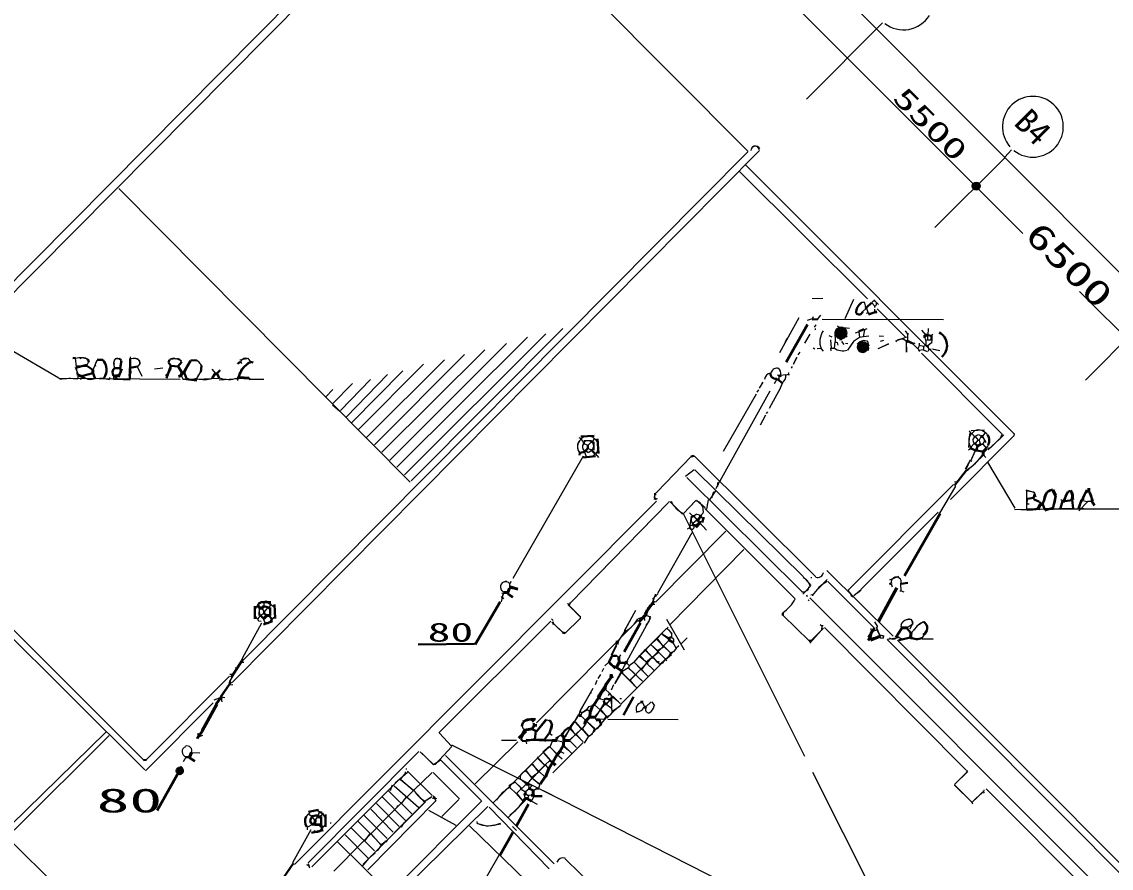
# Model space of a CAD drawing. Header units: millimetres. Extents: x -35814 to 127651, y -10134 to 104094.
# Drawn here: x 71851 to 104883, y 39121 to 64788 of the extents above; entities that cross this region are included whole.
import ezdxf
from ezdxf.enums import TextEntityAlignment as Align

# ---------------------------------------------------------------- set-up
doc = ezdxf.new("R2010")
doc.units = ezdxf.units.MM
for name, color, linetype, lineweight in [('A_HATCH', 252, 'CONTINUOUS', 15), ('A_MED', 9, 'CONTINUOUS', 20), ('A_THIN', 8, 'CONTINUOUS', 15), ('AXIS', 1, 'CONTINUOUS', 15), ('AXIS_SYM', 1, 'CONTINUOUS', 20), ('AXIS_TEXT', 1, 'CONTINUOUS', 13), ('CHECK', 2, 'CONTINUOUS', 40), ('DIM', 3, 'CONTINUOUS', 15), ('DIM_TEXT', 3, 'CONTINUOUS', 13), ('P_NOMARK', 6, 'CONTINUOUS', 35), ('P_R', 5, 'CONTINUOUS', 40), ('P_R_MARK', 5, 'CONTINUOUS', 25), ('P_SIZE', 140, 'CONTINUOUS', 13), ('SYM', 4, 'CONTINUOUS', 25), ('TEXT_SHAPE', 7, 'CONTINUOUS', 30)]:
    doc.layers.add(name, color=color, linetype=linetype, lineweight=lineweight)
doc.styles.add('JP', font='msgothic.ttc')

msp = doc.modelspace()

# ---------------------------------------------------------------- hatches: boundary and pattern name
at = {"layer": 'DIM'}
h = msp.add_hatch(color=7, dxfattribs=at)
h.dxf.hatch_style = 1
edge = h.paths.add_edge_path()
edge.add_arc((100792, 59806), 121, 0, 360)
at = {"layer": 'TEXT_SHAPE'}
h = msp.add_hatch(color=7, dxfattribs=at)
h.dxf.hatch_style = 1
edge = h.paths.add_edge_path()
edge.add_arc((96691, 55354), 163, 0, 360)
h = msp.add_hatch(color=7, dxfattribs=at)
h.dxf.hatch_style = 1
edge = h.paths.add_edge_path()
edge.add_arc((97351, 54923), 150, 0, 360)
h = msp.add_hatch(color=7, dxfattribs=at)
h.dxf.hatch_style = 1
edge = h.paths.add_edge_path()
edge.add_arc((76641, 42073), 95.4, 0, 360)

# ---------------------------------------------------------------- linework, layer by layer
at = {"layer": 'A_HATCH', "lineweight": 15}
for p, q in [((87180, 55225), (83223, 51279)), ((87738, 55326), (83458, 51048)), ((88256, 55484), (83655, 50866)), ((85890, 54842), (82768, 51736)), ((86548, 55029), (83007, 51496)), ((84672, 54540), (82307, 52186)), ((85271, 54702), (82545, 51960)), ((83404, 54203), (81862, 52633)), ((84032, 54403), (82061, 52429)), ((82420, 53937), (81512, 52997)), ((82943, 54090), (81699, 52810)), ((81879, 53819), (81284, 53209)), ((91422, 46391), (91576, 46236)), ((90771, 45731), (90963, 45517)), ((90937, 45896), (91138, 45709)), ((91153, 45673), (91355, 45470)), ((90422, 45364), (90609, 45162)), ((90597, 45557), (90807, 45344)), ((90806, 45331), (91013, 45124)), ((90813, 45317), (90945, 45195)), ((90990, 45510), (91111, 45378)), ((90043, 45052), (90290, 44809)), ((90252, 45194), (90452, 45005)), ((90463, 44999), (90620, 44835)), ((90635, 45155), (90773, 45006)), ((90295, 44816), (90433, 44649)), ((89399, 43901), (89580, 43727)), ((88466, 42987), (88672, 42780)), ((88648, 43177), (88871, 42953)), ((88671, 43172), (88823, 43003)), ((87668, 42623), (87880, 42377)), ((87670, 42629), (87883, 42385)), ((87868, 42790), (88090, 42568)), ((87868, 42790), (88088, 42570)), ((88291, 42841), (88520, 42610)), ((87492, 42456), (87710, 42238)), ((87504, 42460), (87708, 42241)), ((87132, 42069), (87316, 41864)), ((87140, 42075), (87319, 41849)), ((87327, 42265), (87527, 42060)), ((87339, 42274), (87513, 42045)), ((86804, 41741), (87001, 41543)), ((86804, 41741), (86989, 41555)), ((86649, 41569), (86844, 41391)), ((86652, 41572), (86839, 41383))]:
    msp.add_line(p, q, dxfattribs=at)
at = {"layer": 'A_HATCH', "lineweight": 20}
for p, q in [((91111, 46054), (91294, 45866)), ((91303, 45866), (91518, 45650)), ((91310, 45865), (91517, 45649)), ((88844, 43345), (89031, 43127)), ((88968, 43587), (89212, 43341)), ((88470, 42987), (88622, 42835)), ((88099, 42564), (88240, 42435)), ((86975, 41829), (87150, 41683))]:
    msp.add_line(p, q, dxfattribs=at)
at = {"layer": 'A_MED', "lineweight": 20}
for p, q in [((94215, 60889), (78226, 44748)), ((97072, 56362), (96809, 55781)), ((98633, 55236), (97783, 56087)), ((99802, 55745), (96121, 55758)), ((73543, 54063), (73479, 54590)), ((74018, 54229), (74136, 54524)), ((74696, 54574), (74797, 54574)), ((76332, 54555), (76536, 54580)), ((76540, 54580), (76696, 54505)), ((77171, 54520), (77307, 54363)), ((78466, 54541), (78729, 54587)), ((73471, 54317), (73573, 54071)), ((73873, 54473), (73816, 54355)), ((76130, 54288), (75875, 54254)), ((77616, 54251), (77722, 54119)), ((76654, 53936), (72973, 53969)), ((73558, 54067), (73544, 53965)), ((73700, 54014), (73636, 53944)), ((74003, 54152), (73727, 54029)), ((74358, 53976), (74071, 53960)), ((74356, 53970), (74508, 53940)), ((74628, 54049), (74628, 53947)), ((74713, 53954), (75133, 53926)), ((77271, 54168), (77149, 53971)), ((77836, 53966), (77160, 53945)), ((78730, 53979), (78763, 53961)), ((78750, 53943), (79187, 53954)), ((94531, 53590), (93020, 50853)), ((101937, 52301), (101932, 52233)), ((88874, 51614), (86742, 47910)), ((75582, 42103), (66208, 51433)), ((91978, 51012), (92238, 51213)), ((92260, 51206), (95558, 47954)), ((92017, 50968), (95505, 47512)), ((92880, 50567), (92707, 50288)), ((93004, 50861), (92896, 50629)), ((92942, 50745), (92942, 50694)), ((100103, 50753), (96903, 47549)), ((100163, 50707), (99677, 49887)), ((102295, 50591), (102329, 50557)), ((102329, 50016), (102329, 50557)), ((102330, 50564), (102533, 50534)), ((102337, 50585), (102532, 50527)), ((91522, 50229), (91455, 50221)), ((91882, 49853), (91524, 50221)), ((92292, 50274), (91914, 49880)), ((92659, 50290), (92609, 50005)), ((102336, 50321), (102325, 50168)), ((102512, 50323), (102760, 50211)), ((102528, 50353), (102545, 50303)), ((102538, 50526), (102595, 50381)), ((102686, 50238), (102737, 50153)), ((103358, 50303), (103409, 50253)), ((104014, 50271), (104167, 50246)), ((104168, 50252), (104303, 50252)), ((91463, 50208), (88485, 47171)), ((92093, 49895), (92196, 49795)), ((99636, 49922), (97295, 47574)), ((101955, 50011), (102326, 49988)), ((103729, 50032), (101972, 49986)), ((102681, 50031), (102732, 49997)), ((103121, 50020), (106819, 50015)), ((103916, 50034), (104335, 50004)), ((92104, 49441), (92154, 49796)), ((92318, 49677), (92202, 49573)), ((92229, 49795), (92319, 49681)), ((92297, 49851), (92230, 49799)), ((92436, 49821), (92301, 49856)), ((92379, 49627), (92614, 49367)), ((92436, 49782), (92506, 49699)), ((92512, 49689), (92463, 49620)), ((93201, 49337), (91064, 47191)), ((92164, 49286), (91131, 47453)), ((93747, 48782), (91498, 46504)), ((96295, 47819), (97696, 46411)), ((91136, 47440), (90976, 47279)), ((88248, 46282), (87927, 46586)), ((88768, 46683), (88331, 46251)), ((88777, 46768), (88777, 46683)), ((90717, 46752), (90729, 46633)), ((91940, 45735), (91410, 46662)), ((79121, 46551), (78537, 45482)), ((90147, 46315), (89858, 45906)), ((90118, 46276), (89931, 46007)), ((90170, 46309), (90120, 46273)), ((91437, 46428), (91420, 46394)), ((91554, 46126), (91611, 46076)), ((91596, 45969), (91681, 45800)), ((91616, 46073), (91612, 45972)), ((92029, 46104), (91839, 45924)), ((98089, 46054), (112058, 32030)), ((98400, 46038), (112388, 32005)), ((90413, 45368), (90750, 45754)), ((91147, 45718), (91147, 45667)), ((91696, 45796), (91607, 45681)), ((91776, 45865), (91692, 45797)), ((78268, 45007), (78489, 45362)), ((78482, 45379), (78499, 45362)), ((89883, 45569), (89949, 45517)), ((90267, 45261), (90249, 45194)), ((91362, 45460), (91413, 45409)), ((77897, 44282), (77913, 44163)), ((77910, 44318), (78011, 44298)), ((89353, 44269), (89506, 44225)), ((77650, 44137), (75599, 42076)), ((89221, 44077), (89391, 43926)), ((89244, 43689), (89515, 44128)), ((89525, 44110), (89391, 43923)), ((89515, 44263), (89689, 44263)), ((89719, 44229), (89730, 43992)), ((89721, 43990), (89755, 43888)), ((89727, 44229), (89727, 43992)), ((87768, 43620), (87870, 43589)), ((88735, 43778), (88599, 43558)), ((88794, 43750), (89224, 43353)), ((88836, 43838), (88799, 43755)), ((89382, 43897), (89215, 43708)), ((89218, 43703), (89269, 43624)), ((89507, 43640), (89371, 43628)), ((89389, 43924), (89389, 43890)), ((89519, 43626), (89417, 43508)), ((89786, 43865), (89614, 43692)), ((88590, 43567), (88450, 43375)), ((88826, 43349), (88462, 43004)), ((88603, 43560), (88465, 43393)), ((88483, 43337), (88630, 43181)), ((88486, 43365), (88631, 43166)), ((89021, 43126), (88635, 43561)), ((86400, 43008), (86856, 43007)), ((87716, 42997), (87936, 42990)), ((87717, 43010), (87717, 42960)), ((87944, 42990), (87861, 42794)), ((88233, 43175), (88037, 43054)), ((88071, 42993), (88273, 42957)), ((89036, 43127), (88951, 42992)), ((83894, 42657), (80539, 39281)), ((84322, 42272), (83931, 42647)), ((87954, 42010), (88871, 42932)), ((84535, 42416), (85781, 41179)), ((83544, 42061), (84291, 41323)), ((87540, 42055), (87715, 41893)), ((87729, 42245), (87815, 42146)), ((100489, 42011), (100135, 41660)), ((100504, 42093), (100494, 42009)), ((83077, 41643), (83022, 41471)), ((83139, 41622), (83892, 40964)), ((87209, 41656), (87239, 41554)), ((87310, 41859), (87344, 41859)), ((87554, 41675), (87522, 41539)), ((100132, 41645), (100657, 41122)), ((83681, 40765), (82962, 41479)), ((84318, 41328), (84406, 41169)), ((87084, 41333), (87118, 41231)), ((87240, 41525), (87122, 41440)), ((87212, 41317), (87194, 41233)), ((87292, 41338), (87207, 41323)), ((87380, 41299), (87309, 41165)), ((87464, 41535), (87362, 41467)), ((100993, 41442), (100672, 41121)), ((101095, 41531), (105719, 36892)), ((83482, 40571), (82788, 41271)), ((85984, 40991), (83182, 38243)), ((87303, 41154), (87476, 41059)), ((100660, 41128), (100676, 41077)), ((82932, 40021), (82234, 40715)), ((82037, 40544), (82423, 40166)), ((80617, 40289), (80064, 39283)), ((84923, 37079), (86334, 39535)), ((80539, 39268), (80577, 39130))]:
    msp.add_line(p, q, dxfattribs=at)
for centre, radius, start, end in [((94087, 60900), 119, 0.4021, 172.6312), ((73631, 54003), 594, 67.9998, 104.335), ((73710, 54428), 175, 9.5763, 124.5486), ((74234, 54391), 155, 60.6845, 198.4308), ((74902, 54418), 267, 143.0355, 208.918), ((74753, 54465), 117, 320.5079, 209.501), ((76448, 54441), 143, 56.2776, 181.2518), ((76580, 54460), 106, 336.7198, 110.9448), ((77034, 54281), 267, 306.6571, 61.0992), ((78638, 54426), 159, 17.579, 164.2278), ((73321, 52410), 1558, 81.7168, 101.6724), ((73933, 54296), 351, 234.5413, 292.5092), ((77372, 54867), 926, 256.8146, 286.4201), ((91172, 50395), 139, 118.4905, 231.1946), ((92284, 49682), 138, 126.6825, 230.4628), ((92166, 49471), 74.1, 202.5619, 25.1866), ((95535, 47698), 197, 260.7147, 351.0161), ((89566, 43918), 194, 272.5739, 351.9336), ((87192, 43456), 172, 146.3185, 234.6822), ((89162, 43572), 248, 279.5364, 347.3908), ((88226, 42985), 158, 84.8581, 176.804), ((86008, 41218), 811, 243.0851, 295.9606), ((88270, 39234), 202, 74.8638, 161.1135)]:
    msp.add_arc(centre, radius, start, end, dxfattribs=at)
at = {"layer": 'A_THIN', "lineweight": 15}
for p, q in [((84814, 70258), (66197, 51464)), ((66497, 51435), (84810, 69906)), ((87074, 67694), (93861, 60864)), ((78587, 45447), (93876, 60855)), ((101935, 52305), (93788, 60457)), ((93616, 60247), (97489, 56384)), ((83622, 50827), (74797, 59730)), ((95818, 56396), (96139, 56403)), ((94831, 54760), (95426, 55825)), ((95742, 55319), (95586, 55041)), ((71488, 54860), (72973, 53992)), ((99133, 54738), (101555, 52302)), ((78479, 54473), (78515, 54423)), ((74510, 53998), (74510, 53947)), ((74628, 53947), (74712, 53947)), ((76681, 54062), (76733, 53961)), ((76738, 53953), (76840, 53953)), ((77839, 53932), (78427, 53969)), ((78393, 53980), (78393, 53913)), ((78427, 53992), (78460, 53992)), ((78428, 54017), (78461, 53999)), ((78737, 53990), (78768, 53969)), ((78764, 53947), (79186, 53952)), ((81281, 53640), (81074, 53420)), ((94117, 53500), (93116, 51759)), ((81267, 53173), (81496, 52981)), ((94403, 52857), (94244, 52556)), ((101926, 52233), (100015, 50304)), ((92149, 51603), (91103, 50524)), ((92238, 51624), (95932, 47956)), ((66511, 51425), (75546, 42411)), ((101137, 51431), (101964, 50038)), ((92942, 50813), (92942, 50745)), ((92977, 50760), (92943, 50742)), ((80122, 39235), (91092, 50253)), ((91037, 50355), (91021, 50304)), ((91033, 50458), (91030, 50356)), ((91034, 50492), (91034, 50458)), ((91034, 50458), (91085, 50458)), ((91034, 50357), (91119, 50325)), ((92280, 50263), (91913, 49880)), ((92576, 50045), (92309, 50276)), ((92823, 50538), (92768, 50340)), ((102533, 50525), (102567, 50474)), ((103900, 49963), (104179, 50242)), ((92523, 49912), (92436, 49813)), ((92493, 50101), (92511, 49915)), ((92502, 50102), (92536, 50102)), ((92565, 50029), (95298, 47294)), ((92638, 50187), (92637, 50136)), ((102328, 50168), (102396, 50168)), ((91903, 49878), (92097, 49493)), ((91903, 49878), (95583, 42518)), ((92414, 49591), (92613, 49367)), ((92417, 49639), (92451, 49639)), ((92417, 49628), (92451, 49628)), ((92417, 49628), (92417, 49594)), ((92096, 49443), (92029, 49407)), ((92198, 49526), (92096, 49496)), ((95775, 47935), (95809, 47935)), ((96259, 48153), (98277, 46162)), ((95763, 47676), (95533, 47433)), ((95600, 47893), (95771, 47692)), ((96269, 47880), (95825, 47411)), ((91040, 47363), (90951, 47127)), ((91060, 47429), (91044, 47361)), ((91099, 47373), (91049, 47357)), ((95644, 47411), (95660, 47360)), ((95690, 47258), (95724, 47224)), ((95747, 47319), (111557, 31494)), ((95824, 47414), (95773, 47397)), ((95825, 47410), (95825, 47376)), ((96902, 47543), (97058, 47345)), ((96980, 47446), (97013, 47362)), ((97305, 47560), (97083, 47382)), ((97272, 47520), (97139, 47432)), ((88412, 47157), (88417, 47106)), ((88422, 47110), (88767, 46768)), ((88477, 47176), (88446, 47092)), ((88450, 47087), (88766, 46766)), ((90461, 46934), (90129, 46325)), ((90460, 46935), (90149, 46363)), ((90963, 47123), (91047, 47123)), ((87891, 46614), (84498, 43226)), ((87453, 43533), (90527, 46630)), ((87910, 46687), (87961, 46637)), ((87955, 46598), (87973, 46531)), ((88768, 46683), (88331, 46251)), ((88777, 46768), (88777, 46683)), ((89832, 44718), (90923, 46728)), ((90711, 46747), (90539, 46681)), ((90774, 46794), (90916, 46745)), ((94934, 46788), (95721, 46015)), ((87940, 46531), (87974, 46531)), ((88248, 46282), (87978, 46536)), ((88327, 46250), (88243, 46273)), ((90139, 46366), (90111, 46279)), ((90150, 46361), (90170, 46311)), ((91413, 46400), (90598, 45574)), ((90759, 45752), (91267, 46258)), ((96089, 46332), (95745, 45949)), ((95790, 46022), (96164, 46397)), ((96059, 46511), (96108, 46475)), ((96114, 46479), (96104, 46326)), ((96111, 46479), (96145, 46479)), ((96188, 46425), (100490, 42089)), ((89864, 46006), (89932, 46006)), ((89935, 46006), (89922, 45904)), ((91483, 46041), (90299, 44824)), ((91100, 46071), (90933, 45917)), ((91127, 46066), (91283, 45852)), ((91267, 46221), (91463, 46077)), ((91272, 46226), (91476, 46094)), ((89871, 45899), (89724, 45578)), ((89882, 45862), (89729, 45575)), ((90008, 45594), (89952, 45513)), ((91704, 45786), (90017, 44095)), ((90764, 45723), (91198, 45296)), ((91161, 45667), (90787, 45369)), ((90936, 45896), (91363, 45467)), ((91328, 45832), (91129, 45725)), ((91554, 45592), (91193, 45302)), ((91604, 45682), (91519, 45649)), ((78501, 45365), (78586, 45365)), ((89651, 45372), (89533, 45254)), ((90151, 45337), (90047, 45119)), ((90188, 45349), (90270, 45263)), ((90415, 45370), (90268, 45261)), ((90594, 45577), (90411, 45371)), ((90425, 45358), (90831, 44946)), ((90589, 45539), (90823, 45351)), ((90790, 45348), (90641, 45145)), ((91359, 45458), (91271, 45324)), ((78152, 44949), (75634, 42414)), ((78277, 45002), (78160, 44801)), ((78163, 45009), (78265, 45009)), ((78332, 45212), (78366, 45178)), ((90032, 45068), (89828, 44720)), ((90489, 44599), (90021, 45069)), ((90251, 45194), (90055, 45081)), ((90249, 45191), (90676, 44791)), ((90464, 45000), (90291, 44827)), ((78150, 44806), (78125, 44671)), ((78248, 44680), (78130, 44667)), ((77889, 44293), (77671, 44220)), ((89161, 44573), (88769, 43877)), ((89164, 44571), (88771, 43879)), ((89100, 44446), (89117, 44429)), ((88987, 43937), (88838, 43831)), ((89030, 44018), (88980, 43944)), ((88986, 43944), (89088, 43878)), ((89151, 44049), (89034, 44019)), ((89508, 44229), (89508, 44195)), ((89534, 44222), (89513, 44191)), ((89566, 44099), (89719, 43981)), ((89677, 44228), (89577, 44109)), ((89992, 44033), (89768, 43879)), ((90026, 44082), (89782, 43866)), ((88302, 43087), (88739, 43760)), ((88769, 43876), (88740, 43757)), ((88784, 43877), (88833, 43841)), ((88994, 43917), (88818, 43826)), ((89405, 43925), (89614, 43675)), ((89623, 43640), (91752, 43635)), ((88429, 43403), (88208, 43181)), ((88467, 43361), (88331, 43090)), ((88470, 42999), (88817, 43347)), ((88618, 43558), (88814, 43349)), ((88936, 43482), (88847, 43350)), ((88938, 43496), (88852, 43335)), ((89239, 43300), (89051, 43112)), ((89435, 43483), (89226, 43308)), ((74403, 43243), (71521, 40425)), ((74501, 43141), (71621, 40279)), ((84515, 43219), (84876, 42825)), ((85595, 41679), (86890, 42955)), ((87139, 42976), (87154, 42891)), ((87856, 43218), (87928, 43155)), ((89035, 43130), (88903, 42916)), ((83977, 42613), (84320, 42269)), ((84890, 42813), (84393, 42281)), ((88304, 41145), (84887, 42848)), ((86139, 41104), (87661, 42626)), ((87854, 42809), (87646, 42641)), ((87856, 42805), (87655, 42634)), ((88185, 42665), (88286, 42612)), ((88273, 42823), (88432, 42697)), ((84534, 42392), (84332, 42257)), ((84695, 42537), (87998, 39251)), ((87497, 42468), (87115, 42073)), ((87477, 42501), (87495, 42468)), ((87856, 42381), (87723, 42259)), ((83174, 41707), (83541, 42030)), ((83467, 41983), (83334, 41834)), ((83479, 42046), (83475, 41978)), ((83495, 42131), (83529, 42131)), ((83728, 41479), (84297, 42021)), ((84321, 42027), (85119, 41221)), ((84324, 42266), (84391, 42278)), ((87164, 41678), (87718, 42247)), ((87543, 42046), (87321, 41873)), ((87715, 42250), (87341, 41862)), ((95823, 42029), (98978, 35773)), ((100540, 42050), (100132, 41663)), ((83326, 41843), (80642, 39166)), ((83872, 41621), (81312, 39035)), ((83067, 41641), (83052, 41556)), ((83334, 41816), (83724, 41487)), ((83338, 41820), (83715, 41489)), ((86808, 41734), (86623, 41619)), ((86682, 41658), (86647, 41574)), ((86802, 41744), (86686, 41655)), ((86857, 41399), (87146, 41667)), ((87317, 41854), (87170, 41677)), ((87210, 41663), (87314, 41637)), ((87325, 41851), (87555, 41672)), ((87337, 41851), (87556, 41664)), ((100131, 41644), (100659, 41125)), ((83513, 41292), (83365, 41090)), ((83723, 41479), (83600, 41348)), ((83723, 41485), (84063, 41124)), ((84353, 41301), (84374, 41251)), ((86843, 41389), (87044, 41159)), ((86846, 41396), (87047, 41158)), ((86995, 41513), (87123, 41434)), ((87125, 41387), (87210, 41320)), ((87315, 41618), (87247, 41550)), ((87327, 41335), (87360, 41335)), ((97385, 36529), (87667, 41467)), ((100997, 41439), (100669, 41124)), ((101002, 41434), (101035, 41400)), ((101022, 41501), (101006, 41433)), ((84095, 41139), (82205, 39241)), ((84405, 41161), (82339, 39072)), ((83294, 40387), (82604, 41086)), ((84093, 41134), (82935, 39983)), ((85801, 41166), (83036, 38395)), ((83258, 41014), (83224, 40980)), ((83443, 41200), (83410, 41166)), ((84283, 41282), (84079, 41155)), ((84263, 41263), (84084, 41151)), ((84305, 41250), (84372, 41250)), ((84373, 41254), (84424, 41238)), ((85098, 41200), (84591, 40692)), ((86018, 40967), (87843, 39101)), ((87081, 41145), (86603, 40663)), ((83114, 40210), (82430, 40908)), ((84186, 40882), (85011, 40424)), ((82549, 39645), (81850, 40336)), ((83430, 40496), (83351, 40357)), ((87151, 38724), (85423, 40409)), ((85644, 40536), (85663, 40475)), ((85670, 40473), (85941, 40403)), ((85943, 40391), (86381, 40469)), ((86729, 40381), (86847, 40262)), ((71265, 40197), (74889, 36628)), ((82355, 39429), (81653, 40134)), ((82415, 40175), (82247, 39947)), ((82369, 40129), (82302, 40027)), ((82434, 40176), (82742, 39830)), ((82477, 40113), (82750, 39829)), ((84666, 36727), (81424, 39922)), ((82754, 39826), (82624, 39648)), ((82942, 39965), (82751, 39825)), ((82887, 39927), (82751, 39827)), ((82865, 39963), (82883, 39929)), ((82885, 39930), (82919, 39930)), ((82361, 39412), (82168, 39181)), ((82561, 39579), (82422, 39465)), ((88319, 39420), (89262, 38488)), ((80485, 39233), (80552, 39198)), ((80551, 39202), (80567, 39151))]:
    msp.add_line(p, q, dxfattribs=at)
for centre, radius, start, end in [((94100, 60869), 147, 31.0876, 174.3967), ((78122, 54806), 863, 250.8607, 288.1425), ((92357, 50710), 948, 209.5365, 241.6834), ((92243, 50006), 260, 20.3456, 80.9711), ((95377, 47582), 389, 12.3132, 64.1535), ((95976, 48128), 190, 254.4352, 348.6615), ((96916, 46685), 1301, 119.5315, 147.4186), ((94328, 47797), 1101, 302.5083, 332.4632), ((89487, 47325), 1227, 303.9182, 328.4401), ((90582, 46744), 320, 308.5872, 4.2741), ((91337, 46167), 227, 348.7794, 70.4571), ((91367, 45991), 266, 108.5222, 165.4117), ((91302, 45680), 220, 286.5558, 352.2875), ((88986, 43352), 223, 282.1024, 354.5361), ((87145, 41871), 184, 95.9326, 194.7998), ((84490, 41897), 852, 208.31, 241.5395), ((87150, 40646), 1052, 118.2727, 149.7587), ((86006, 41770), 1214, 302.1003, 330.0647)]:
    msp.add_arc(centre, radius, start, end, dxfattribs=at)
at = {"layer": 'AXIS', "lineweight": 20}
msp.add_line((95640, 62440), (97944, 64754), dxfattribs=at)
at = {"layer": 'AXIS', "lineweight": 15}
for p, q in [((101670, 60674), (99532, 58550)), ((106446, 56286), (104108, 53923))]:
    msp.add_line(p, q, dxfattribs=at)
at = {"layer": 'AXIS_SYM', "lineweight": 20}
for centre, radius, start, end in [((98588, 65456), 913, 231.5622, 328.7826), ((102509, 61605), 922, 231.5286, 221.1062)]:
    msp.add_arc(centre, radius, start, end, dxfattribs=at)
at = {"layer": 'CHECK', "lineweight": 30}
for p, q in [((92232, 51627), (92148, 51609)), ((94922, 46852), (94922, 46784)), ((75629, 42412), (75545, 42398))]:
    msp.add_line(p, q, dxfattribs=at)
at = {"layer": 'CHECK', "lineweight": 15}
msp.add_line((103645, 50569), (103565, 50544), dxfattribs=at)
at = {"layer": 'CHECK', "lineweight": 40}
for p, q in [((77767, 44094), (77322, 43287)), ((86742, 40201), (86352, 39524))]:
    msp.add_line(p, q, dxfattribs=at)
at = {"layer": 'DIM', "lineweight": 15}
for p, q in [((110309, 51988), (88578, 73800)), ((87656, 72930), (102204, 58363)), ((103920, 56614), (120350, 40198))]:
    msp.add_line(p, q, dxfattribs=at)
at = {"layer": 'DIM', "lineweight": 20}
msp.add_line((101859, 60909), (101661, 60683), dxfattribs=at)
at = {"layer": 'DIM'}
msp.add_circle((100792, 59806), 121, dxfattribs=at)
at = {"layer": 'P_NOMARK', "lineweight": 40}
msp.add_line((95679, 55605), (95026, 54467), dxfattribs=at)
at = {"layer": 'P_R', "lineweight": 40}
for p, q in [((99699, 49875), (98615, 47990)), ((98381, 47622), (97826, 46601)), ((86354, 47203), (85593, 45908)), ((76708, 42207), (75951, 40870))]:
    msp.add_line(p, q, dxfattribs=at)
at = {"layer": 'P_R', "lineweight": 30}
msp.add_line((83871, 45908), (85576, 45927), dxfattribs=at)
at = {"layer": 'P_R_MARK', "lineweight": 20}
for p, q in [((98435, 47970), (98162, 47858)), ((86642, 47750), (86641, 47615)), ((98208, 47749), (98246, 47649)), ((98508, 47531), (98475, 47513)), ((98510, 47529), (98595, 47497)), ((77200, 43095), (77151, 43059)), ((77013, 42633), (77249, 42624))]:
    msp.add_line(p, q, dxfattribs=at)
at = {"layer": 'P_R_MARK', "lineweight": 40}
for p, q in [((86639, 47616), (86585, 47482)), ((86655, 47649), (86895, 47583)), ((86472, 47479), (86591, 47479)), ((77328, 43283), (77164, 43052)), ((76997, 42630), (76932, 42493))]:
    msp.add_line(p, q, dxfattribs=at)
at = {"layer": 'P_R_MARK', "lineweight": 15}
for p, q in [((86690, 47819), (86638, 47752)), ((98494, 47748), (98502, 47528)), ((86448, 47475), (86383, 47202)), ((86420, 47347), (86387, 47329)), ((86454, 47466), (86403, 47450)), ((86418, 47341), (86454, 47292)), ((86461, 47460), (86420, 47345)), ((77187, 43215), (77191, 43096)), ((77335, 43146), (77199, 43097)), ((76824, 42489), (76747, 42349))]:
    msp.add_line(p, q, dxfattribs=at)
at = {"layer": 'P_R_MARK', "lineweight": 30}
for p, q in [((86642, 47622), (86896, 47592)), ((98205, 47750), (98156, 47730)), ((98714, 47776), (98510, 47745)), ((86589, 47479), (86621, 47399)), ((86627, 47406), (86743, 47345)), ((76827, 42487), (76945, 42487)), ((76935, 42473), (77094, 42364))]:
    msp.add_line(p, q, dxfattribs=at)
at = {"layer": 'P_R_MARK', "lineweight": 20}
for centre, radius, start, end in [((98366, 47800), 151, 340.3684, 197.8219), ((86522, 47648), 160, 40.4287, 253.5851), ((86533, 47645), 169, 81.1435, 217.3607), ((76864, 42655), 155, 107.8148, 257.6623), ((76865, 42682), 147, 338.0321, 111.4814)]:
    msp.add_arc(centre, radius, start, end, dxfattribs=at)
at = {"layer": 'SYM', "lineweight": 30}
for p, q in [((88803, 52208), (89207, 52231)), ((88807, 52151), (88807, 52117)), ((88892, 52032), (88892, 51998)), ((89010, 51948), (89010, 51846)), ((89111, 52049), (89145, 52049)), ((89310, 52144), (89337, 51697)), ((100625, 51895), (100625, 51844)), ((100726, 51996), (100760, 51996)), ((100755, 51992), (100825, 51926)), ((100826, 51929), (100795, 51793)), ((100931, 51976), (100833, 51920)), ((88775, 51710), (88757, 51643)), ((88925, 51745), (88772, 51716)), ((89245, 51616), (88878, 51577)), ((89003, 51851), (88955, 51781)), ((89140, 51792), (89227, 51692)), ((100627, 51849), (100763, 51802)), ((100792, 51786), (100995, 51755)), ((100496, 51196), (100132, 50725)), ((78913, 47069), (78915, 46684)), ((79180, 47064), (79300, 47035)), ((79196, 47193), (79398, 47193)), ((79297, 47023), (79347, 47023)), ((79381, 47023), (79381, 46786)), ((79513, 47115), (79537, 46691)), ((79089, 46781), (79175, 46698)), ((79457, 46609), (79178, 46516)), ((79195, 46905), (79195, 46837)), ((79201, 46844), (79267, 46791)), ((79343, 46783), (79430, 46683)), ((80852, 40895), (80542, 40835)), ((80825, 40734), (80655, 40702)), ((80861, 40832), (80962, 40798)), ((80927, 40694), (80927, 40439)), ((80964, 40795), (80981, 40744)), ((81062, 40748), (81064, 40371)), ((80984, 40275), (80631, 40190))]:
    msp.add_line(p, q, dxfattribs=at)
at = {"layer": 'SYM', "lineweight": 20}
for p, q in [((100584, 52304), (100561, 51875)), ((100625, 52301), (100659, 52301)), ((101042, 52408), (100640, 52382)), ((100659, 52301), (100743, 52217)), ((100757, 52214), (100848, 52100)), ((100758, 52222), (100860, 52270)), ((100864, 52271), (100951, 52225)), ((100942, 52219), (100877, 52099)), ((100975, 52223), (101080, 52026)), ((101048, 52318), (100977, 52218)), ((101575, 52293), (101511, 52129)), ((88807, 52117), (88892, 52032)), ((89123, 52083), (88890, 52083)), ((88892, 52000), (89009, 51946)), ((89115, 52045), (89016, 51942)), ((89206, 52138), (89141, 52052)), ((89196, 52049), (89195, 51793)), ((100728, 51995), (100631, 51889)), ((100845, 52098), (100878, 52098)), ((100884, 52099), (100899, 52014)), ((100929, 51980), (100996, 51980)), ((100992, 51975), (101096, 51860)), ((101498, 52137), (101157, 51807)), ((89038, 51718), (88953, 51768)), ((89010, 51848), (89131, 51803)), ((89130, 51792), (89046, 51724)), ((89243, 51691), (89333, 51578)), ((100622, 51847), (100556, 51795)), ((100773, 51794), (100624, 51484)), ((101001, 51663), (101086, 51579)), ((100489, 51201), (100230, 50846)), ((100231, 50838), (100135, 50825)), ((79044, 47023), (79043, 46784)), ((79125, 47005), (79193, 46903)), ((79199, 47192), (79184, 47057)), ((79301, 47020), (79204, 46898)), ((79397, 47108), (79345, 47025)), ((79404, 47116), (79502, 47044)), ((79502, 47041), (79533, 46939)), ((79006, 46684), (79021, 46622)), ((79080, 46784), (79012, 46683)), ((79026, 46620), (79111, 46616)), ((79194, 46840), (79094, 46786)), ((79168, 46697), (79234, 46544)), ((80554, 40757), (80655, 40690)), ((80657, 40658), (80742, 40592)), ((80822, 40679), (80742, 40591)), ((80867, 40826), (80835, 40723)), ((80975, 40748), (80874, 40680)), ((80505, 40371), (80505, 40286)), ((80662, 40446), (80511, 40361))]:
    msp.add_line(p, q, dxfattribs=at)
at = {"layer": 'SYM', "lineweight": 15}
for p, q in [((100575, 52386), (100627, 52302)), ((101626, 52263), (101232, 51879)), ((88739, 52183), (88806, 52149)), ((100843, 52100), (100756, 52000)), ((100899, 52018), (100933, 51984)), ((101235, 51867), (101117, 51845)), ((88914, 51740), (88969, 51590)), ((88976, 51590), (88943, 51573)), ((101011, 51647), (100515, 51174)), ((100763, 51792), (100624, 51489)), ((100611, 51491), (100460, 51217)), ((100610, 51496), (100474, 51208)), ((100623, 51487), (100657, 51469)), ((79247, 46548), (79198, 46512)), ((81214, 40506), (81214, 40472)), ((80704, 40267), (80739, 40217)), ((80742, 40217), (80709, 40199))]:
    msp.add_line(p, q, dxfattribs=at)
at = {"layer": 'SYM', "lineweight": 40}
for p, q in [((100946, 52217), (100980, 52217)), ((88925, 51778), (88959, 51778)), ((88925, 51778), (88925, 51744)), ((100760, 51793), (100794, 51793)), ((100996, 51759), (100996, 51658)), ((101106, 51852), (101003, 51752)), ((79010, 47074), (79077, 47006)), ((79077, 47006), (79128, 47006)), ((79179, 47057), (79128, 47006)), ((79270, 46779), (79186, 46694)), ((79263, 46786), (79347, 46786)), ((80657, 40692), (80657, 40659)), ((80826, 40726), (80826, 40675)), ((80826, 40675), (80877, 40675)), ((80657, 40455), (80741, 40455)), ((80742, 40591), (80741, 40455)), ((80741, 40446), (80893, 40436)), ((80889, 40434), (80958, 40368))]:
    msp.add_line(p, q, dxfattribs=at)
at = {"layer": 'SYM', "lineweight": 20}
for centre, radius, start, end in [((89017, 51950), 280, 43.2508, 136.138), ((100924, 52083), 360, 143.848, 212.1982), ((100869, 52147), 265, 43.9497, 143.6922), ((100845, 52092), 155, 129.1715, 218.9799), ((100892, 52092), 149, 312.936, 54.9879), ((100879, 52081), 309, 316.9278, 54.5895), ((88983, 51905), 285, 129.7261, 222.7136), ((89053, 51912), 352, 157.5059, 211.904), ((88996, 51900), 146, 136.8551, 239.6844), ((89016, 51934), 152, 50.3934, 141.7242), ((89023, 51921), 170, 313.9457, 46.5183), ((89033, 51899), 307, 316.0736, 52.6543), ((89039, 51829), 239, 255.0791, 324.6682), ((79143, 46874), 245, 123.7208, 234.8122), ((79235, 46902), 190, 146.5216, 216.3551), ((79182, 46900), 200, 325.5056, 36.6032), ((79361, 46840), 182, 294.4287, 29.9831), ((80707, 40550), 270, 125.7491, 221.598), ((80737, 40666), 212, 52.8513, 152.3905), ((80755, 40550), 175, 320.9596, 45.8355), ((80841, 40557), 235, 302.7109, 53.6623)]:
    msp.add_arc(centre, radius, start, end, dxfattribs=at)
at = {"layer": 'SYM', "lineweight": 30}
for centre, radius, start, end in [((100915, 52098), 272, 329.7885, 38.0036), ((79152, 47043), 150, 73.5608, 167.5579), ((79254, 47047), 157, 22.9577, 111.9989), ((79275, 46715), 164, 259.9579, 349.14), ((80750, 40550), 310, 152.8565, 214.3455), ((80718, 40562), 120, 122.2455, 239.9482), ((80794, 40395), 174, 253.304, 351.7627)]:
    msp.add_arc(centre, radius, start, end, dxfattribs=at)
at = {"layer": 'SYM', "lineweight": 15}
msp.add_arc((99666, 52548), 1588, 301.4328, 326.2212, dxfattribs=at)
at = {"layer": 'TEXT_SHAPE', "lineweight": 20}
for p, q in [((97417, 56271), (97321, 56280)), ((97443, 56124), (97413, 56262)), ((97623, 56261), (97704, 56173)), ((97687, 56352), (97825, 56214)), ((95850, 55841), (95816, 55773)), ((97151, 56026), (97154, 55941)), ((97155, 55936), (97234, 55902)), ((97244, 55899), (97454, 56095)), ((97466, 56097), (97516, 55961)), ((97710, 55962), (97508, 55941)), ((95815, 55779), (95664, 55725)), ((95984, 55786), (96000, 55769)), ((97252, 55213), (97065, 55097)), ((97236, 55382), (97118, 55346)), ((97231, 55382), (97249, 55213)), ((97370, 55232), (97252, 55211)), ((97402, 55448), (97367, 55231)), ((97843, 55268), (97979, 55252)), ((98675, 55226), (98341, 55099)), ((99222, 55245), (99256, 55127)), ((99478, 55301), (99429, 55265)), ((96086, 54874), (96150, 54803)), ((96368, 55147), (96389, 54893)), ((96370, 54891), (96385, 54806)), ((96374, 54892), (96475, 54892)), ((96510, 55081), (96572, 55066)), ((96572, 55061), (96596, 54977)), ((97068, 55094), (96890, 54828)), ((98135, 55014), (97811, 54869)), ((97979, 55125), (97876, 55095)), ((98663, 55094), (98672, 54773)), ((98670, 55111), (98670, 54773)), ((99019, 54889), (99054, 54821)), ((99063, 54974), (99028, 54890)), ((99261, 54975), (99193, 54943)), ((99193, 54942), (99193, 54840)), ((99261, 55128), (99261, 54976)), ((99261, 54976), (99328, 54976)), ((99313, 55141), (99262, 55125)), ((99312, 55145), (99430, 55145)), ((99427, 55039), (99329, 54975)), ((99441, 55144), (99430, 55043)), ((99488, 54863), (99683, 54823)), ((75150, 54574), (75130, 54303)), ((75409, 54524), (75436, 54422)), ((75351, 54335), (75485, 54063)), ((75351, 54333), (75488, 54039)), ((75435, 54420), (75355, 54336)), ((75053, 53961), (75019, 53927)), ((94803, 54046), (94803, 53944)), ((95022, 54084), (94870, 54065)), ((95091, 54092), (95023, 54076)), ((98806, 46671), (98869, 46567)), ((99047, 46516), (99196, 46600)), ((98531, 46408), (98390, 46150)), ((98875, 46530), (98698, 46406)), ((98867, 46561), (98782, 46373)), ((98825, 46264), (99046, 46515)), ((99311, 46371), (99139, 46096)), ((97850, 46191), (97850, 46140)), ((97874, 46197), (98002, 46166)), ((98426, 46108), (98105, 46056)), ((99487, 46071), (98795, 46073)), ((89544, 44553), (89670, 44425)), ((89664, 44412), (89628, 44363)), ((90672, 44150), (90728, 44010)), ((90770, 44012), (90933, 44171)), ((90954, 44168), (91035, 44048))]:
    msp.add_line(p, q, dxfattribs=at)
at = {"layer": 'TEXT_SHAPE', "lineweight": 30}
for p, q in [((97617, 56270), (97463, 56120)), ((97777, 55998), (97523, 55911)), ((95818, 55758), (95987, 55766)), ((97381, 55464), (97229, 55396)), ((99329, 55281), (99429, 55261)), ((99430, 55264), (99430, 55145)), ((98683, 55128), (98887, 55019)), ((98707, 55101), (98888, 55023)), ((73396, 54592), (73480, 54598)), ((73858, 54553), (73879, 54473)), ((74139, 54540), (74308, 54538)), ((74800, 54577), (74862, 54526)), ((74871, 54521), (74835, 54285)), ((75131, 53952), (75137, 54573)), ((76302, 54456), (76330, 54541)), ((76751, 54146), (76969, 54509)), ((76769, 54135), (76962, 54512)), ((76976, 54523), (77161, 54520)), ((76976, 54523), (77161, 54520)), ((73818, 54357), (73514, 54333)), ((73810, 54382), (73527, 54306)), ((73818, 54354), (74004, 54236)), ((74662, 54286), (74831, 54286)), ((74886, 54262), (74788, 54014)), ((75355, 54332), (75136, 54298)), ((76369, 54358), (76239, 53983)), ((76382, 54351), (76301, 54451)), ((76384, 54356), (76586, 54333)), ((76701, 54478), (76586, 54337)), ((76589, 54338), (76714, 54139)), ((77301, 54353), (77281, 54166)), ((77866, 54222), (77763, 54122)), ((78471, 54480), (78387, 54411)), ((78782, 54475), (78867, 54460)), ((74009, 54132), (73705, 54050)), ((74010, 54153), (74071, 53964)), ((74628, 54049), (74696, 54049)), ((76782, 54137), (76850, 53968)), ((76838, 53951), (77155, 53915)), ((77711, 54120), (77626, 53985)), ((77772, 54118), (77840, 53983)), ((94752, 53944), (94803, 53944)), ((94792, 53933), (94897, 53836)), ((102938, 50533), (103099, 50601)), ((103732, 50295), (103668, 50574)), ((104140, 50590), (104004, 50290)), ((104207, 50563), (104331, 50266)), ((102531, 50350), (102345, 50325)), ((102568, 50472), (102528, 50355)), ((102549, 50305), (102685, 50240)), ((102803, 50150), (102931, 50527)), ((103203, 50419), (103118, 50016)), ((103405, 50253), (103348, 50035)), ((103572, 50538), (103446, 50271)), ((103696, 50282), (103477, 50248)), ((103703, 50287), (103732, 50033)), ((103979, 50295), (103895, 50030)), ((104294, 50247), (104372, 50124)), ((102684, 50017), (102330, 49987)), ((102810, 50154), (102856, 50017)), ((102851, 50013), (103121, 50015)), ((102867, 49971), (103112, 50049)), ((92198, 49797), (92232, 49797)), ((92198, 49577), (92198, 49527)), ((92361, 49676), (92394, 49592)), ((92533, 49766), (92483, 49607)), ((88327, 46250), (88243, 46273)), ((98537, 46403), (98356, 46119)), ((98686, 46404), (98799, 46264)), ((91481, 46033), (91597, 45961)), ((91552, 46128), (91484, 46111)), ((95723, 46011), (95790, 46015)), ((97852, 46123), (97564, 46078)), ((98798, 46114), (98440, 46035)), ((78202, 44902), (78560, 45470)), ((89747, 45565), (89652, 45367)), ((89659, 45365), (89846, 45177)), ((89745, 45566), (89881, 45566)), ((89965, 45346), (90134, 45346)), ((90809, 45346), (90809, 45312)), ((90961, 45515), (90995, 45515)), ((91112, 45375), (91179, 45359)), ((90606, 45160), (90640, 45160)), ((78202, 44770), (77890, 44327)), ((78129, 44671), (77896, 44325)), ((89522, 44232), (89556, 44265)), ((89560, 44270), (89679, 44240)), ((89742, 44314), (89709, 44229)), ((90395, 44319), (90094, 43758)), ((89504, 44194), (89519, 44109)), ((87324, 43654), (87043, 43568)), ((87329, 43637), (87430, 43637)), ((87460, 43270), (87759, 43627)), ((87734, 43607), (87462, 43265)), ((89365, 43617), (89396, 43515)), ((89583, 43714), (89514, 43630)), ((87325, 43342), (87444, 43276)), ((87380, 43518), (87380, 43450)), ((87442, 43282), (87409, 43028)), ((87933, 43497), (87856, 43212)), ((87873, 43588), (87923, 43503)), ((88814, 43349), (88848, 43349)), ((86989, 43043), (87022, 42981)), ((87024, 42979), (87143, 42976)), ((87412, 43031), (87142, 42982)), ((87936, 42996), (87143, 43011)), ((87413, 43018), (87717, 43015)), ((87845, 43219), (87708, 43034)), ((88629, 43179), (88679, 43179)), ((87871, 42372), (87938, 42337)), ((86989, 41555), (86989, 41504)), ((87124, 41436), (87124, 41385)), ((87247, 41531), (87365, 41480)), ((87293, 41340), (87327, 41340)), ((87293, 41329), (87327, 41329)), ((87342, 41310), (87631, 41302)), ((87377, 41305), (87631, 41304)), ((87462, 41538), (87529, 41538)), ((87189, 41229), (87305, 41158)), ((80086, 39270), (79774, 38822))]:
    msp.add_line(p, q, dxfattribs=at)
at = {"layer": 'TEXT_SHAPE', "lineweight": 15}
for p, q in [((97709, 56178), (97709, 56127)), ((96065, 55895), (95983, 55791)), ((97505, 55961), (97454, 55945)), ((97709, 56076), (97709, 55975)), ((97709, 55975), (97776, 55975)), ((95926, 55597), (95873, 55531)), ((96575, 55565), (96642, 55530)), ((96780, 55518), (96948, 55497)), ((95043, 55179), (94991, 55061)), ((95902, 55484), (95902, 55450)), ((96326, 55270), (96411, 55237)), ((96500, 55383), (96513, 55078)), ((96867, 55263), (96851, 55212)), ((97538, 55255), (97370, 55233)), ((97473, 55482), (97388, 55449)), ((98640, 55418), (98705, 55315)), ((98739, 55330), (98705, 55312)), ((98710, 55314), (98705, 55094)), ((99128, 55435), (99261, 55280)), ((99312, 55281), (99312, 55145)), ((99332, 55484), (99328, 55281)), ((95846, 54903), (95898, 54869)), ((96086, 54878), (95968, 54866)), ((96500, 55079), (96481, 54891)), ((96644, 55157), (96729, 55157)), ((96703, 55088), (96772, 55004)), ((96831, 55047), (96898, 55031)), ((97483, 55126), (97532, 54962)), ((97525, 54908), (97510, 54823)), ((98132, 55023), (97841, 54878)), ((98875, 55013), (99011, 54878)), ((98924, 55042), (98891, 55024)), ((99058, 55044), (99058, 54976)), ((99193, 54839), (99059, 54819)), ((99060, 54983), (99196, 54956)), ((99352, 54854), (99321, 54785)), ((99325, 54975), (99345, 54857)), ((99345, 54857), (99429, 54857)), ((99462, 54870), (99682, 54821)), ((75132, 54623), (75148, 54572)), ((95353, 54608), (95244, 54400)), ((95344, 54604), (95248, 54415)), ((95444, 54774), (95378, 54688)), ((99058, 54824), (99058, 54790)), ((99308, 54781), (99190, 54832)), ((95212, 54331), (95176, 54281)), ((94316, 53858), (94212, 53673)), ((94306, 53854), (94217, 53687)), ((94746, 53948), (94662, 53812)), ((94769, 54079), (94803, 54046)), ((95103, 54148), (95086, 54097)), ((95090, 54096), (95124, 54096)), ((94188, 53627), (94142, 53556)), ((94802, 53592), (94511, 53066)), ((94916, 53837), (94807, 53589)), ((94462, 52964), (94426, 52914)), ((97705, 46591), (97782, 46461)), ((97593, 46394), (97607, 46292)), ((97766, 46342), (97616, 46285)), ((97759, 46437), (97876, 46150)), ((97786, 46461), (97766, 46343)), ((97781, 46351), (97860, 46196)), ((97852, 46198), (97965, 46170)), ((97854, 46144), (97888, 46111)), ((97967, 46089), (97883, 46100)), ((97965, 46157), (97972, 46096)), ((99149, 46077), (99487, 46069)), ((89398, 44996), (89320, 44873)), ((89491, 45177), (89443, 45074)), ((89282, 44818), (89232, 44682)), ((89791, 44681), (89726, 44517)), ((89671, 44424), (89753, 44320)), ((89754, 44326), (89939, 44173)), ((89769, 44339), (89995, 44112)), ((89980, 44263), (90031, 44263)), ((90502, 43874), (90484, 43841))]:
    msp.add_line(p, q, dxfattribs=at)
at = {"layer": 'TEXT_SHAPE', "lineweight": 40}
for p, q in [((97456, 56127), (97456, 56093)), ((99194, 55247), (99227, 55247)), ((99261, 55281), (99227, 55247)), ((99261, 55281), (99312, 55281)), ((98670, 55094), (98704, 55094)), ((74004, 54235), (74004, 54150)), ((73566, 54071), (73703, 54024)), ((73699, 54015), (73733, 54015)), ((74702, 54050), (74716, 53948)), ((76687, 54066), (76602, 54034)), ((76701, 54134), (76684, 54066)), ((76705, 54133), (76772, 54133)), ((77718, 54116), (77768, 54116)), ((78425, 54000), (78392, 53982)), ((78426, 54005), (78750, 53984)), ((78461, 54002), (78731, 53985)), ((94871, 54062), (94803, 54043)), ((103117, 50591), (103195, 50424)), ((104203, 50642), (104202, 50557)), ((103409, 50253), (103476, 50253)), ((102729, 50153), (102680, 50034)), ((102733, 50151), (102801, 50151)), ((92408, 49581), (92259, 49492)), ((92425, 49601), (92288, 49464)), ((92316, 49679), (92367, 49679)), ((92426, 49786), (92362, 49682)), ((92435, 49814), (92434, 49780)), ((92199, 49530), (92250, 49514)), ((91023, 47230), (90739, 46828)), ((90777, 46801), (90565, 46590)), ((90774, 46805), (90708, 46753)), ((90608, 46563), (90112, 45687)), ((97701, 46408), (97522, 46119)), ((97615, 46292), (97560, 46090)), ((98525, 46411), (98694, 46411)), ((98816, 46275), (98802, 46123)), ((91485, 46107), (91485, 46040)), ((97553, 46095), (97516, 46029)), ((97861, 46145), (97588, 46032)), ((89953, 45351), (89895, 45228)), ((89951, 45516), (89969, 45346)), ((90134, 45346), (90184, 45346)), ((90197, 45398), (90181, 45347)), ((89722, 45008), (89708, 44923)), ((89780, 44936), (89712, 44919)), ((89886, 45211), (90024, 45115)), ((90029, 45124), (90047, 45091)), ((90049, 45092), (90049, 45058)), ((89721, 44919), (89322, 44304)), ((89548, 44686), (89540, 44551)), ((89723, 44914), (89552, 44686)), ((77908, 44314), (77745, 44104)), ((77902, 44318), (77890, 44282)), ((89342, 44289), (89207, 44086)), ((89160, 44040), (89099, 43868)), ((89218, 44081), (89151, 44047)), ((89524, 44110), (89575, 44110)), ((89676, 44229), (89710, 44229)), ((90656, 44195), (90656, 44144)), ((90723, 44009), (90774, 44009)), ((87326, 43634), (87378, 43568)), ((88747, 43755), (88798, 43755)), ((88967, 43620), (88967, 43586)), ((89068, 43704), (88971, 43615)), ((89068, 43704), (89220, 43704)), ((89089, 43873), (89075, 43704)), ((89271, 43622), (89372, 43618)), ((87135, 43273), (86925, 43063)), ((87100, 43311), (86977, 43051)), ((87329, 43347), (87094, 43308)), ((87382, 43449), (87331, 43348)), ((87465, 43462), (87380, 43447)), ((88477, 43383), (88477, 43332)), ((88922, 43518), (88922, 43484)), ((88957, 43590), (88926, 43521)), ((88933, 43518), (88933, 43484)), ((87936, 42993), (88071, 42993)), ((88240, 43146), (88291, 43095)), ((88274, 42959), (88274, 42824)), ((88293, 42992), (88276, 42959)), ((88291, 43095), (88291, 42993)), ((88291, 42993), (88476, 42993)), ((88181, 42678), (88098, 42576)), ((88261, 42831), (88177, 42678)), ((87940, 42330), (87832, 42138)), ((87947, 42328), (88033, 42245)), ((88089, 42569), (87951, 42334)), ((87829, 42142), (87734, 41886)), ((87141, 41673), (87175, 41673)), ((87174, 41671), (87207, 41654)), ((87719, 41890), (87568, 41670)), ((87120, 41388), (87087, 41336)), ((87242, 41555), (87242, 41521)), ((87361, 41470), (87360, 41335)), ((87362, 41336), (87380, 41302)), ((87216, 41059), (86855, 40411)), ((87127, 41230), (87059, 41163)), ((87124, 41233), (87191, 41233))]:
    msp.add_line(p, q, dxfattribs=at)
at = {"layer": 'TEXT_SHAPE'}
for centre, radius in [((96691, 55354), 163), ((97351, 54923), 150), ((76641, 42073), 95.4)]:
    msp.add_circle(centre, radius, dxfattribs=at)
at = {"layer": 'TEXT_SHAPE', "lineweight": 30}
for centre, radius, start, end in [((97525, 55965), 375, 126.6324, 181.1472), ((97234, 56026), 114, 219.4187, 344.2356), ((99457, 54972), 448, 309.7393, 61.9539), ((73994, 54243), 425, 338.0858, 41.734), ((73944, 54231), 474, 328.888, 38.7392), ((74806, 54151), 201, 136.9013, 209.9171), ((74710, 54201), 143, 264.5756, 35.138), ((74905, 54194), 240, 326.7231, 25.2114), ((75956, 54373), 413, 308.6196, 357.365), ((79150, 53814), 753, 119.2683, 164.5487), ((79054, 53877), 640, 123.2573, 164.3176), ((77005, 54301), 370, 243.9065, 294.7846), ((94719, 54132), 174, 180.4861, 280.0855), ((103158, 50300), 304, 100.4508, 188.2655), ((102761, 50344), 430, 328.9437, 35.0344), ((103796, 50300), 315, 119.2698, 188.4667), ((104303, 50308), 273, 111.9735, 184.3559), ((103866, 50298), 428, 354.0239, 37.6018), ((104251, 50048), 336, 134.5225, 182.5755), ((102461, 50655), 657, 258.2111, 289.5755), ((99066, 46401), 237, 299.1339, 54.6818), ((99002, 46453), 383, 237.9125, 292.0743), ((89887, 45480), 254, 207.4333, 272.3645), ((87238, 43417), 221, 61.9974, 180.1347), ((87711, 43439), 214, 321.1902, 52.6376), ((88538, 43078), 311, 101.2837, 167.1608)]:
    msp.add_arc(centre, radius, start, end, dxfattribs=at)
at = {"layer": 'TEXT_SHAPE', "lineweight": 20}
for centre, radius, start, end in [((97524, 55966), 374, 123.3602, 170.8224), ((97697, 56241), 74.1, 280.2056, 163.6849), ((98518, 54956), 209, 42.4183, 144.239), ((96742, 55238), 428, 232.4433, 288.961), ((75252, 54340), 242, 49.9876, 113.1092), ((75291, 54436), 142, 354.348, 111.638), ((94744, 54104), 180, 81.8351, 172.2225), ((94688, 54124), 183, 341.4045, 62.8456), ((98767, 46370), 296, 84.4116, 151.1341), ((98706, 46457), 197, 88.6525, 194.1634), ((98758, 46566), 104, 349.2528, 115.4339), ((99421, 46032), 607, 111.4409, 149.2849), ((99113, 46419), 191, 347.567, 63.152), ((98605, 46386), 312, 231.1035, 305.8787), ((90668, 43948), 193, 93.6951, 204.437), ((90535, 44049), 177, 259.7969, 347.8846), ((90863, 43937), 101, 141.1278, 276.8929), ((90772, 44063), 249, 294.7607, 355.4547)]:
    msp.add_arc(centre, radius, start, end, dxfattribs=at)
at = {"layer": 'TEXT_SHAPE', "lineweight": 15}
for centre, radius, start, end in [((96661, 55087), 612, 146.9316, 200.2626), ((97391, 54855), 264, 73.2874, 143.2084), ((94593, 53915), 225, 101.3744, 172.6911), ((94780, 54053), 243, 300.4375, 6.2386), ((98264, 46235), 164, 229.4815, 326.4441)]:
    msp.add_arc(centre, radius, start, end, dxfattribs=at)
at = {"layer": 'TEXT_SHAPE', "lineweight": 40}
for centre, radius, start, end in [((103421, 50404), 288, 336.845, 36.2058), ((91277, 46712), 514, 127.3614, 169.8277), ((89747, 44216), 399, 121.5739, 170.8336)]:
    msp.add_arc(centre, radius, start, end, dxfattribs=at)

# ---------------------------------------------------------------- texts
at = {"layer": 'AXIS_TEXT', "style": 'JP'}
msp.add_text('B4', height=739, rotation=-45, dxfattribs=at).set_placement((102513, 61602), align=Align.MIDDLE_CENTER)
at = {"layer": 'DIM_TEXT', "style": 'JP'}
for s, height, rotation, width, p in [('5500', 625.8, -45.1115, 1.606588, (98215, 62439)), ('6500', 761.1, -44.6527, 1.53182, (102219, 58262))]:
    msp.add_text(s, height=height, rotation=rotation, dxfattribs=dict(at, width=width)).set_placement(p)
at = {"layer": 'P_SIZE', "style": 'JP'}
for height, width, p in [(575.5, 1.760074, (84158, 45990)), (727.9, 2, (74124, 40812))]:
    msp.add_text('80', height=height, rotation=-0.0091, dxfattribs=dict(at, width=width)).set_placement(p)

doc.saveas('drawing.dxf')
